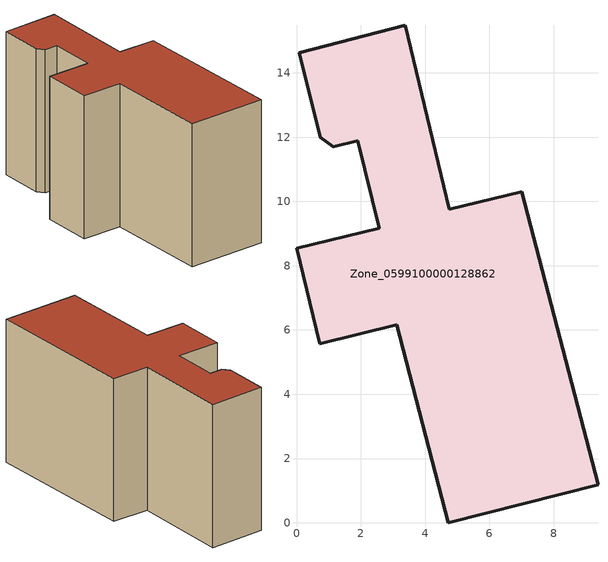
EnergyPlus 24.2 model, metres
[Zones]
Zone_0599100000128862
 floor ground (C_G): 2.57,9.17 1.9,11.88 1.14,11.7 0.74,12 0.09,14.62 3.38,15.48 4.75,9.76 7.01,10.3 9.38,1.18 4.73,0 3.12,6.16 0.73,5.57 0,8.54 z0
 wall outside (C_F): 0.73,5.57 3.12,6.16 4.73,0 9.38,1.18 7.01,10.3 4.75,9.76 3.38,15.48 0.09,14.62 0.74,12 1.14,11.7 1.9,11.88 2.57,9.17 0,8.54 0.73,5.57 z0:8.73
 roof outside (C_R): 2.57,9.17 0,8.54 0.73,5.57 3.12,6.16 4.73,0 9.38,1.18 7.01,10.3 4.75,9.76 3.38,15.48 0.09,14.62 0.74,12 1.14,11.7 1.9,11.88 z8.73
[BUILDING]
Pand.0599100000128862: North Axis=0; Terrain=City; Loads Convergence Tolerance Value=0.04; Temperature Convergence Tolerance Value=0.4; Solar Distribution=FullExterior; Maximum Number of Warmup Days=25; Minimum Number of Warmup Days=1
[Site:Location]
Rotterdam.The.Hague.AP_ZH_NLD Design_Conditions: Latitude=51.96; Longitude=4.45; Time Zone=1; Elevation=-4.5
[SITE:GROUNDTEMPERATURE:BUILDINGSURFACE]
18, 18, 18, 18, 18, 18, 18, 18, 18, 18, 18, 18
[MATERIAL] Thermal Absorptance=0.9; Solar Absorptance=0.7; Visible Absorptance=0.7
Name | Roughness | Thickness | Conductivity | Density | Specific Heat
G.TI.1965-1974 | MediumSmooth | 0.15 | 0.882353 | 540 | 1210
F.TI.1965-1974 | Rough | 0.3 | 0.697674 | 1920 | 840
R.TI.1965-1974 | MediumRough | 0.2 | 0.232558 | 1500 | 1000
[CONSTRUCTION]
C_G: G.TI.1965-1974
C_F: F.TI.1965-1974
C_R: R.TI.1965-1974
[ZONE]
Zone_0599100000128862: Type=1; Multiplier=1; Ceiling Height=Autocalculate; Volume=Autocalculate; Floor Area=autocalculate; Part of Total Floor Area=Yes
[ZONEINFILTRATION:DESIGNFLOWRATE]
Infil_Zone_0599100000128862: Zone or ZoneList or Space or SpaceList=Zone_0599100000128862; Schedule=AlwaysOn; Design Flow Rate Calculation Method=Flow/Area; Flow Rate per Floor Area=0.003; Constant Term Coefficient=1; Temperature Term Coefficient=0; Velocity Term Coefficient=0; Velocity Squared Term Coefficient=0
[HVACTEMPLATE:ZONE:IDEALLOADSAIRSYSTEM]
Zone_0599100000128862: Maximum Heating Supply Air Temperature=50; Minimum Cooling Supply Air Temperature=13; Maximum Heating Supply Air Humidity Ratio=0.0156; Minimum Cooling Supply Air Humidity Ratio=0.0077; Heating Limit=NoLimit; Cooling Limit=NoLimit; Dehumidification Control Type=ConstantSensibleHeatRatio; Cooling Sensible Heat Ratio=0.7; Dehumidification Setpoint=60; Humidification Control Type=None; Humidification Setpoint=30; Outdoor Air Method=None; Outdoor Air Flow Rate per Person=0.00944; Outdoor Air Flow Rate per Zone Floor Area=0; Outdoor Air Flow Rate per Zone=0; Demand Controlled Ventilation Type=None; Outdoor Air Economizer Type=NoEconomizer; Heat Recovery Type=None; Sensible Heat Recovery Effectiveness=0.7; Latent Heat Recovery Effectiveness=0.65
[ZONECONTROL:THERMOSTAT]
ThermostatControl_Zone_0599100000128862: Zone or ZoneList=Zone_0599100000128862; Control Type Schedule=DualSetpointControlType; Control 1=Thermostat_Zone_0599100000128862; Temperature Difference Between Cutout And Setpoint=0
[THERMOSTATSETPOINT:DUALSETPOINT]
Thermostat_Zone_0599100000128862: Heating Setpoint Temperature Schedule=HeatingSetpoint_Zone_0599100000128862; Cooling Setpoint Temperature Schedule=CoolingSetpoint_Zone_0599100000128862
[SCHEDULE:COMPACT]
HeatingSetpoint_Zone_0599100000128862: Through: 12/31, For: AllDays, Until: 24:00, 21
CoolingSetpoint_Zone_0599100000128862: Through: 12/31, For: AllDays, Until: 24:00, 24
DualSetpointControlType: Through: 12/31, For: AllDays, Until: 24:00, 4
AlwaysOn: Through: 12/31, For: AllDays, Until: 24:00, 1
